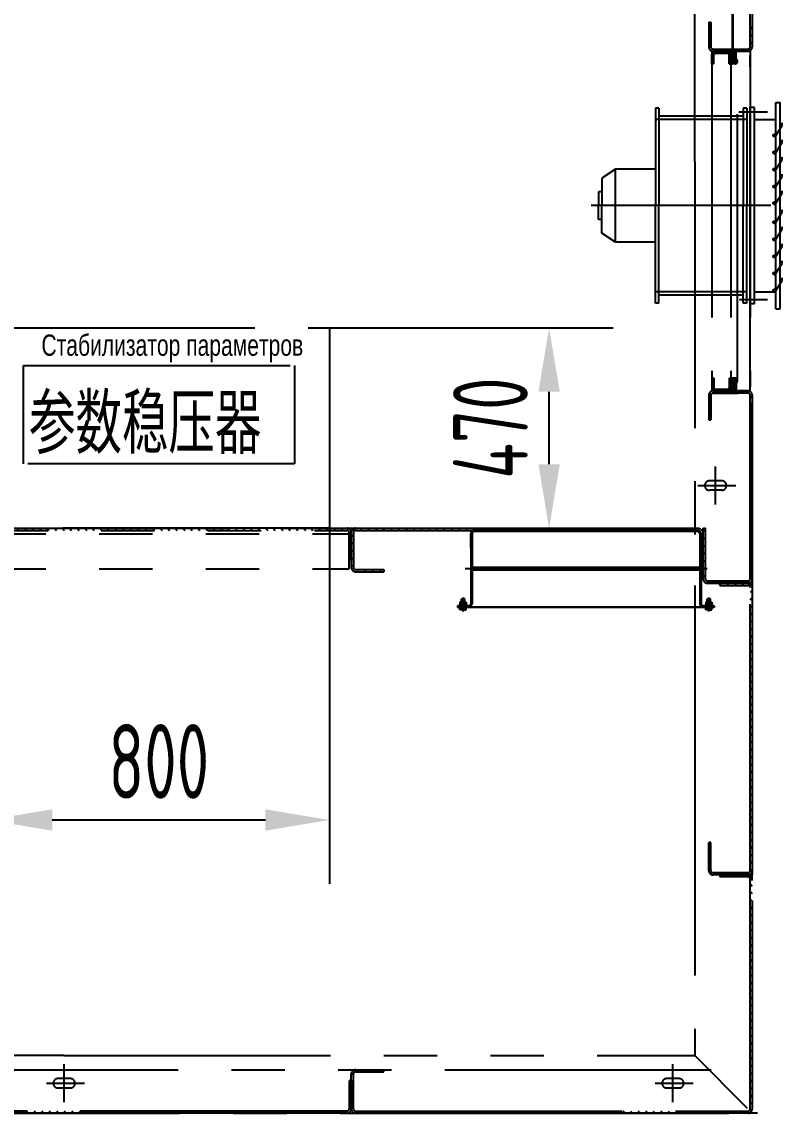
# Model space of a CAD drawing. Header units: millimetres. Extents: x 1934 to 22934, y 25951 to 41379.
# Drawn here: x 14105 to 15887, y 34407 to 36967 of the extents above; entities that cross this region are included whole.
import ezdxf

# ---------------------------------------------------------------- set-up
doc = ezdxf.new("R2010")
doc.units = ezdxf.units.MM
doc.header["$LTSCALE"] = 500
doc.linetypes.add('G', pattern=[2, 1.25, -0.25, 0.25, -0.25])
doc.linetypes.add('K', pattern=[2.5, 1.25, -0.25, 0.25, -0.25, 0.25, -0.25])
for name, color, linetype in [('01', 7, 'Continuous'), ('02', 1, 'Continuous'), ('05', 4, 'G'), ('07', 6, 'K'), ('08', 1, 'Continuous')]:
    doc.layers.add(name, color=color, linetype=linetype)
doc.styles.get("Standard").update_dxf_attribs({"font": 'isocp', "width": 0.707, "bigfont": 'intecad.shx'})
doc.dimstyles.new('INTE', dxfattribs={"dimscale": 50, "dimtxt": 3.5, "dimasz": 3, "dimexe": 3, "dimexo": 0, "dimgap": 1, "dimtad": 1, "dimdsep": 46, "dimtxsty": 'Standard', "dimcen": 0, "dimclrd": 1, "dimclre": 1, "dimclrt": 3, "dimadec": 0, "dimazin": 0, "dimtfac": 1, "dimtmove": 0, "dimatfit": 0, "dimfxl": 1, "dimarcsym": 0})

# ---------------------------------------------------------------- blocks, each defined once
blk = doc.blocks.new('GDCF')
at = {"layer": '07', "color": 6, "linetype": 'K'}
for p, q in [((44867.9, 3073.2), (44862, 3073.2)), ((44892.7, 3057.5), (44867.9, 3073.2)), ((44907.9, 3073.2), (44902, 3073.2)), ((44932.7, 3057.5), (44907.9, 3073.2)), ((44947.9, 3073.2), (44942, 3073.2)), ((44972.7, 3057.5), (44947.9, 3073.2)), ((44987.9, 3073.2), (44982, 3073.2)), ((45012.7, 3057.5), (44987.9, 3073.2)), ((45026.9, 3073.2), (45021, 3073.2)), ((45051.7, 3057.5), (45026.9, 3073.2)), ((45071.5, 3073.2), (45065.6, 3073.2)), ((45096.3, 3057.5), (45071.5, 3073.2)), ((45111.5, 3073.2), (45105.6, 3073.2)), ((45136.3, 3057.5), (45111.5, 3073.2)), ((45151.5, 3073.2), (45145.6, 3073.2)), ((45176.3, 3057.5), (45151.5, 3073.2)), ((45191.5, 3073.2), (45185.6, 3073.2)), ((45216.3, 3057.5), (45191.5, 3073.2)), ((45231.5, 3073.2), (45225.6, 3073.2)), ((45256.3, 3057.5), (45231.5, 3073.2)), ((45298, 3068.2), (44813.9, 3068.2)), ((44813.9, 3058.2), (44813.9, 3068.2)), ((45298, 3058.2), (44813.9, 3058.2)), ((44854, 3008.2), (44854, 3058.2)), ((45056, 3046.9), (45056, 2625.5)), ((45258, 3008.2), (45258, 3058.2)), ((45298, 3058.2), (45298, 3068.2)), ((44836, 3002.3), (44836, 3038.5)), ((45276, 3002.3), (45276, 3038.5)), ((45286, 3008.2), (44826, 3008.2)), ((44826, 3008.2), (44826, 2998.2)), ((45286, 2998.2), (44826, 2998.2)), ((44836, 2971.9), (44836, 3010.5)), ((45276, 2973.5), (45276, 3004.1)), ((45286, 3008.2), (45286, 2998.2)), ((44827, 2990.2), (44827, 2982.2)), ((44827, 2990.2), (45056, 2990.2)), ((44827, 2990.2), (45056, 2990.2)), ((44827, 2982.2), (45056, 2982.2)), ((44846, 2982.2), (44846, 2784.2)), ((44854, 2990.2), (44854, 2776.2)), ((45285, 2990.2), (45056, 2990.2)), ((45285, 2990.2), (45056, 2990.2)), ((45285, 2982.2), (45056, 2982.2)), ((45258, 2990.2), (45258, 2776.2)), ((45266, 2982.2), (45266, 2784.2)), ((45285, 2990.2), (45285, 2982.2)), ((44827, 2784.2), (44827, 2776.2)), ((44827, 2784.2), (45056, 2784.2)), ((44827, 2776.2), (45056, 2776.2)), ((44970.3, 2776.2), (44970.3, 2682.3)), ((45285, 2784.2), (45056, 2784.2)), ((45285, 2776.2), (45056, 2776.2)), ((45141.6, 2776.2), (45141.6, 2682.3)), ((45285, 2784.2), (45285, 2776.2)), ((45141.6, 2682.3), (44970.3, 2682.3)), ((44970.3, 2682.3), (44991.7, 2650.9)), ((45141.6, 2682.3), (45120.2, 2650.9)), ((44991.7, 2650.9), (45056, 2650.9)), ((45023.8, 2650.9), (45023.8, 2642.9)), ((45023.8, 2642.9), (45056, 2642.9)), ((45120.2, 2650.9), (45056, 2650.9)), ((45088.1, 2642.9), (45056, 2642.9)), ((45088.1, 2650.9), (45088.1, 2642.9))]:
    blk.add_line(p, q, dxfattribs=at)
for centre in [(44891.3, 3054.9), (44931.3, 3054.9), (44971.3, 3054.9), (45011.3, 3054.9), (45050.3, 3054.9), (45095, 3054.9), (45135, 3054.9), (45175, 3054.9), (45215, 3054.9), (45255, 3054.9)]:
    blk.add_circle(centre, 2.89, dxfattribs=at)
blk = doc.blocks.new('JGFD')
at = {"layer": '07', "linetype": 'K'}
h = blk.add_hatch(dxfattribs=at)
h.set_pattern_fill('ANSI31', color=6, scale=100, angle=90, style=0)
h.set_pattern_definition([(315, (44368.691, 11159.887), (8.838835, 8.838835), [])])
h.paths.add_polyline_path([(31424.8, 6947.4, 0.267949), (31416.2, 6952.4), (30090.2, 6952.4, 0.267949), (30081.5, 6947.4)])
h.paths.add_polyline_path([(30085.2, 6942.4, -0.414214), (30090.2, 6947.4), (30081.5, 6947.4, 0.131652), (30080.2, 6942.4), (30080.2, 6876.4), (30085.2, 6876.4)])
h.paths.add_polyline_path([(31421.2, 6876.4), (31426.2, 6876.4), (31426.2, 6942.4, 0.131652), (31424.8, 6947.4), (31416.2, 6947.4, -0.414214), (31421.2, 6942.4)])
h = blk.add_hatch(dxfattribs=at)
h.set_pattern_fill('ANSI31', color=6, scale=100, angle=90, style=0)
h.set_pattern_definition([(315, (34903.26, 10576.276), (8.838835, 8.838835), [])])
h.paths.add_polyline_path([(32231.2, 6947.4), (32231.2, 6952.4), (31436.2, 6952.4, 0.267949), (31427.5, 6947.4)])
h.paths.add_polyline_path([(32241.2, 6952.4), (32237.2, 6952.4), (32237.2, 6947.4), (32241.2, 6947.4, -0.414214), (32246.2, 6942.4), (32246.2, 6876.4), (32251.2, 6876.4), (32251.2, 6942.4, 0.414214)])
h.paths.add_polyline_path([(32237.2, 6952.4), (32231.2, 6952.4), (32231.2, 6947.4), (32237.2, 6947.4)])
h.paths.add_polyline_path([(31431.2, 6942.4, -0.236068), (31433.2, 6946.4), (31427, 6946.4, 0.103244), (31426.2, 6942.4), (31426.2, 6860.4, 0.414214), (31436.2, 6850.4), (31502.2, 6850.4), (31502.2, 6855.4), (31436.2, 6855.4, -0.414214), (31431.2, 6860.4)])
h = blk.add_hatch(dxfattribs=at)
h.set_pattern_fill('LINE', color=6, scale=30, angle=495, style=0)
h.set_pattern_definition([(135, (38592.4245, 25873.5908), (-2.6516504, -2.6516504), [])])
h.paths.add_polyline_path([(31706.2, 6939.4), (31706.2, 6907.4), (31706.2, 6857.4), (31709.2, 6857.4), (31709.2, 6939.4, -0.414214), (31714.2, 6944.4), (32238.2, 6944.4, -0.414214), (32243.2, 6939.4), (32243.2, 6857.4), (32246.2, 6857.4), (32246.2, 6939.4, 0.414214), (32238.2, 6947.4), (31714.2, 6947.4, 0.414214)])
h.paths.add_polyline_path([(31706.2, 6775.4, -0.414214), (31701.2, 6770.4), (31688.2, 6770.4), (31688.2, 6768.3), (31688.2, 6767.4), (31701.2, 6767.4, 0.414214), (31709.2, 6775.4), (31709.2, 6857.4), (31706.2, 6857.4)])
h.paths.add_polyline_path([(31675.2, 6767.4), (31688.2, 6767.4), (31688.2, 6770.4), (31675.2, 6770.4)])
h.paths.add_polyline_path([(32243.2, 6775.4, 0.414214), (32251.2, 6767.4), (32264.2, 6767.4), (32264.2, 6770.4), (32251.2, 6770.4, -0.414214), (32246.2, 6775.4), (32246.2, 6857.4), (32243.2, 6857.4)])
h.paths.add_polyline_path([(32264.2, 6768.3), (32264.2, 6767.4), (32277.2, 6767.4), (32277.2, 6770.4), (32264.2, 6770.4)])
at = {"layer": '07', "color": 6, "linetype": 'K'}
for p, q in [((32320.2, 8076.4), (32320.2, 9196.4)), ((32321.2, 8076.4), (32321.2, 9196.4)), ((32361.2, 8081.4), (32361.2, 9196.4)), ((32366.2, 9196.4), (32366.2, 8081.4)), ((32366.2, 9196.4), (32366.2, 8081.4)), ((32231.2, 7812.4), (32231.2, 9071.4)), ((32264.2, 8139.4), (32269.2, 8139.4)), ((32264.2, 8139.4), (32264.2, 8081.4)), ((32264.2, 8136.9), (32269.2, 8131.9)), ((32264.2, 8119.2), (32269.2, 8114.2)), ((32269.2, 8139.4), (32269.2, 8081.4)), ((32361.2, 8128.3), (32366.2, 8123.3)), ((32264.2, 8101.6), (32269.2, 8096.6)), ((32361.2, 8110.6), (32366.2, 8105.6)), ((32361.2, 8093), (32366.2, 8088)), ((32264.2, 8083.9), (32267.1, 8081)), ((32271.2, 8071.4), (32271.2, 7274.4)), ((32271.2, 8041.4), (32271.2, 8063.9)), ((32275.7, 8061.2), (32271.3, 8065.5)), ((32274.2, 8076.4), (32356.2, 8076.4)), ((32274.2, 8071.4), (32356.2, 8071.4)), ((32278.9, 8066.9), (32275.3, 8070.6)), ((32275.7, 8041.4), (32275.7, 8063.9)), ((32278.7, 8071.4), (32308.7, 8071.4)), ((32278.7, 8066.9), (32308.7, 8066.9)), ((32287.9, 8066.9), (32283.4, 8071.4)), ((32289.4, 8076.4), (32294.4, 8071.4)), ((32290.2, 8071.4), (32356.2, 8071.4)), ((32296.9, 8066.9), (32292.4, 8071.4)), ((32305.9, 8066.9), (32301.4, 8071.4)), ((32307, 8076.4), (32312, 8071.4)), ((32315.9, 8065.8), (32310.6, 8071.1)), ((32311.7, 8041.4), (32311.7, 8063.9)), ((32316.2, 8071.4), (32316.2, 7274.4)), ((32316.2, 8041.4), (32316.2, 8067.4)), ((32318.2, 8069.2), (32316.4, 8067.4)), ((32318.2, 8064.3), (32316.4, 8066)), ((32318.2, 8064.3), (32316.4, 8062.5)), ((32318.2, 8069.2), (32317, 8070.4)), ((32320.6, 8071.7), (32318.8, 8069.9)), ((32320.6, 8066.7), (32318.8, 8068.5)), ((32320.6, 8066.7), (32318.8, 8064.9)), ((32320.6, 8061.8), (32318.8, 8063.6)), ((32320.6, 8071.7), (32319.5, 8072.8)), ((32321.2, 8049.4), (32321.2, 8067.8)), ((32322.4, 8073.4), (32321.3, 8072.3)), ((32323.1, 8069.2), (32321.3, 8071)), ((32323.1, 8069.2), (32322.6, 8068.7)), ((32323.2, 8049.4), (32323.2, 8067.8)), ((32325.6, 8071.7), (32323.8, 8069.9)), ((32325.6, 8066.7), (32323.8, 8068.5)), ((32325.6, 8066.7), (32323.8, 8064.9)), ((32325.6, 8061.8), (32323.8, 8063.6)), ((32325.6, 8071.7), (32324.2, 8073)), ((32324.7, 8076.4), (32329.7, 8071.4)), ((32327.8, 8069.5), (32326.3, 8071)), ((32327.9, 8069.1), (32326.3, 8067.4)), ((32328.1, 8064.3), (32326.3, 8066)), ((32328.1, 8064.3), (32326.3, 8062.5)), ((32328.2, 8054.2), (32328.2, 8067.4)), ((32342.4, 8076.4), (32347.4, 8071.4)), ((32355.2, 8071.4), (32361.2, 8071.4)), ((32359.1, 8077.3), (32362.7, 8073.8)), ((32361.2, 8071.4), (32361.2, 7284.4)), ((32275.7, 8052.2), (32271.2, 8056.7)), ((32275.7, 8043.2), (32271.2, 8047.7)), ((32275.7, 8041.4), (32271.2, 8041.4)), ((32316.2, 8056.6), (32311.7, 8061.1)), ((32316.2, 8047.6), (32311.7, 8052.1)), ((32313.4, 8041.4), (32311.7, 8043.1)), ((32311.7, 8041.4), (32316.2, 8041.4)), ((32318.2, 8059.3), (32316.4, 8061.1)), ((32318.2, 8059.3), (32316.4, 8057.5)), ((32318.2, 8054.4), (32316.4, 8056.2)), ((32318.2, 8054.4), (32316.4, 8052.6)), ((32318.2, 8049.4), (32316.4, 8051.2)), ((32318.2, 8049.4), (32316.4, 8047.6)), ((32318.2, 8044.5), (32316.4, 8046.3)), ((32318.2, 8044.5), (32316.6, 8042.9)), ((32320.6, 8061.8), (32318.8, 8060)), ((32320.6, 8056.8), (32318.8, 8058.6)), ((32320.6, 8056.8), (32318.8, 8055)), ((32320.6, 8051.9), (32318.8, 8053.7)), ((32320.6, 8051.9), (32318.8, 8050.1)), ((32320.6, 8047), (32318.8, 8048.8)), ((32320.6, 8047), (32318.8, 8045.2)), ((32320.6, 8042), (32318.8, 8043.8)), ((32325.7, 8041.4), (32319.2, 8041.4)), ((32320.6, 8042), (32320, 8041.4)), ((32321.6, 8047.9), (32321.3, 8047.6)), ((32323.1, 8044.5), (32321.3, 8046.3)), ((32323.1, 8044.5), (32321.3, 8042.7)), ((32325.6, 8061.8), (32323.8, 8060)), ((32325.6, 8056.8), (32323.8, 8058.6)), ((32325.6, 8056.8), (32323.8, 8055)), ((32325.6, 8051.9), (32323.8, 8053.7)), ((32325.6, 8051.9), (32323.8, 8050.1)), ((32324.2, 8048.4), (32323.8, 8048.8)), ((32325, 8046.4), (32323.8, 8045.2)), ((32325.6, 8042), (32323.8, 8043.8)), ((32324.2, 8048.4), (32325.6, 8048.4)), ((32324.2, 8046.4), (32325.6, 8046.4)), ((32325.6, 8042), (32324.9, 8041.4)), ((32328.1, 8059.3), (32326.3, 8061.1)), ((32328.1, 8059.3), (32326.3, 8057.5)), ((32328.1, 8054.4), (32326.3, 8056.2)), ((32328.1, 8054.4), (32326.3, 8052.6)), ((32327.4, 8050.1), (32326.3, 8051.2)), ((32328.1, 8044.5), (32326.3, 8046.3)), ((32328.1, 8044.5), (32326.3, 8042.7)), ((32328.1, 8049.4), (32326.5, 8047.9)), ((32328.1, 8049.4), (32327.4, 8050.1)), ((32330.1, 8051.4), (32328.7, 8050.1)), ((32330.5, 8047), (32328.7, 8048.8)), ((32330.5, 8047), (32328.7, 8045.2)), ((32329.7, 8042.9), (32328.7, 8043.8)), ((32331.6, 8048.1), (32331.2, 8047.6)), ((32331.5, 8046), (32331.2, 8046.3)), ((32331.7, 7298.4), (32331.7, 8047.4)), ((32361.2, 7284.4), (32361.2, 8061.4)), ((32231.2, 7812.4), (32231.2, 6818.4)), ((30575.2, 7422.4), (31375.2, 7422.4)), ((31375.2, 7422.4), (31375.2, 6952.4)), ((30658.1, 7103.7), (30658.1, 7333.7)), ((30658.1, 7333.7), (31293.1, 7333.7)), ((31293.1, 7333.7), (31293.1, 7103.7)), ((32275.7, 7304.4), (32271.2, 7304.4)), ((32271.2, 7304.4), (32271.2, 7281.9)), ((32275.7, 7302.5), (32271.2, 7298)), ((32275.7, 7304.4), (32275.7, 7281.9)), ((32311.7, 7304.4), (32316.2, 7304.4)), ((32311.7, 7304.4), (32311.7, 7281.9)), ((32313.4, 7304.4), (32311.7, 7302.6)), ((32316.2, 7298.1), (32311.7, 7293.6)), ((32316.2, 7304.4), (32316.2, 7278.3)), ((32318.2, 7301.2), (32316.4, 7299.4)), ((32318.2, 7296.3), (32316.4, 7298.1)), ((32318.2, 7296.3), (32316.4, 7294.5)), ((32318.2, 7301.2), (32316.6, 7302.9)), ((32320.6, 7303.7), (32318.8, 7301.9)), ((32320.6, 7298.8), (32318.8, 7300.6)), ((32320.6, 7298.8), (32318.8, 7297)), ((32320.6, 7293.8), (32318.8, 7295.6)), ((32325.7, 7304.4), (32319.2, 7304.4)), ((32320.6, 7303.7), (32320, 7304.4)), ((32321.2, 7296.4), (32321.2, 7278)), ((32323.1, 7301.2), (32321.3, 7303)), ((32323.1, 7301.2), (32321.3, 7299.4)), ((32321.6, 7297.9), (32321.3, 7298.1)), ((32323.2, 7296.4), (32323.2, 7278)), ((32325.6, 7303.7), (32323.8, 7301.9)), ((32325, 7299.4), (32323.8, 7300.6)), ((32324.2, 7297.4), (32323.8, 7297)), ((32325.6, 7293.8), (32323.8, 7295.6)), ((32324.2, 7299.4), (32325.6, 7299.4)), ((32324.2, 7297.4), (32325.6, 7297.4)), ((32325.6, 7303.7), (32324.9, 7304.4)), ((32328.1, 7301.2), (32326.3, 7303)), ((32328.1, 7301.2), (32326.3, 7299.4)), ((32327.4, 7295.7), (32326.3, 7294.5)), ((32328.1, 7296.3), (32326.5, 7297.9)), ((32328.1, 7296.3), (32327.4, 7295.7)), ((32329.7, 7302.8), (32328.7, 7301.9)), ((32330.5, 7298.8), (32328.7, 7300.6)), ((32330.5, 7298.8), (32328.7, 7297)), ((32330.1, 7294.3), (32328.7, 7295.6)), ((32331.5, 7299.7), (32331.2, 7299.4)), ((32331.6, 7297.7), (32331.2, 7298.1)), ((32361.2, 7273), (32361.2, 7319.4)), ((32275.7, 7293.5), (32271.2, 7289)), ((32275.7, 7284.6), (32271.3, 7280.2)), ((32356.2, 7274.4), (32274.2, 7274.4)), ((32274.2, 7274.4), (32332.2, 7274.4)), ((32278.9, 7278.9), (32275.3, 7275.2)), ((32278.2, 7274.4), (32283.2, 7269.4)), ((32278.7, 7278.9), (32308.7, 7278.9)), ((32278.7, 7274.4), (32308.7, 7274.4)), ((32287.9, 7278.9), (32283.4, 7274.4)), ((32290.2, 7274.4), (32356.2, 7274.4)), ((32296.9, 7278.9), (32292.4, 7274.4)), ((32295.9, 7274.4), (32300.9, 7269.4)), ((32305.9, 7278.9), (32301.4, 7274.4)), ((32315.9, 7279.9), (32310.6, 7274.6)), ((32316.2, 7289.1), (32311.7, 7284.6)), ((32314, 7273.9), (32318.5, 7269.4)), ((32318.2, 7291.4), (32316.4, 7293.2)), ((32318.2, 7291.4), (32316.4, 7289.6)), ((32318.2, 7286.4), (32316.4, 7288.2)), ((32318.2, 7286.4), (32316.4, 7284.6)), ((32318.2, 7281.5), (32316.4, 7283.3)), ((32318.2, 7281.5), (32316.4, 7279.7)), ((32318.2, 7276.5), (32316.4, 7278.3)), ((32318.2, 7276.5), (32317, 7275.3)), ((32320.6, 7293.8), (32318.8, 7292)), ((32320.6, 7288.9), (32318.8, 7290.7)), ((32320.6, 7288.9), (32318.8, 7287.1)), ((32320.6, 7284), (32318.8, 7285.7)), ((32320.6, 7284), (32318.8, 7282.2)), ((32320.6, 7279), (32318.8, 7280.8)), ((32320.6, 7279), (32318.8, 7277.2)), ((32320.6, 7274.1), (32318.8, 7275.9)), ((32320.6, 7274.1), (32319.5, 7273)), ((32323.1, 7276.5), (32321.3, 7274.7)), ((32322.4, 7272.4), (32321.3, 7273.4)), ((32323.1, 7276.5), (32322.6, 7277.1)), ((32325.6, 7293.8), (32323.8, 7292)), ((32325.6, 7288.9), (32323.8, 7290.7)), ((32325.6, 7288.9), (32323.8, 7287.1)), ((32325.6, 7284), (32323.8, 7285.7)), ((32325.6, 7284), (32323.8, 7282.2)), ((32325.6, 7279), (32323.8, 7280.8)), ((32325.6, 7279), (32323.8, 7277.2)), ((32325.6, 7274.1), (32323.8, 7275.9)), ((32325.6, 7274.1), (32324.2, 7272.7)), ((32328.1, 7291.4), (32326.3, 7293.2)), ((32328.1, 7291.4), (32326.3, 7289.6)), ((32328.1, 7286.4), (32326.3, 7288.2)), ((32328.1, 7286.4), (32326.3, 7284.6)), ((32328.1, 7281.5), (32326.3, 7283.3)), ((32328.1, 7281.5), (32326.3, 7279.7)), ((32327.9, 7276.7), (32326.3, 7278.3)), ((32327.8, 7276.3), (32326.3, 7274.7)), ((32328.2, 7291.5), (32328.2, 7278.3)), ((32331.2, 7274.4), (32336.2, 7269.4)), ((32348.9, 7274.4), (32353.9, 7269.4)), ((32264.2, 7264.4), (32264.2, 7206.4)), ((32264.2, 7253), (32269.2, 7248)), ((32265.5, 7269.4), (32269.3, 7265.6)), ((32269.2, 7264.4), (32269.2, 7206.4)), ((32356.2, 7269.4), (32274.2, 7269.4)), ((32274.2, 7269.4), (32332.2, 7269.4)), ((32361.2, 6833.4), (32361.2, 7264.4)), ((32361.2, 7262.1), (32366.2, 7257.1)), ((32361.2, 6833.4), (32361.2, 7246.9)), ((32361.2, 7244.4), (32366.2, 7239.4)), ((32366.2, 7264.4), (32366.2, 5590.4)), ((32366.2, 6828.4), (32366.2, 7246.9)), ((32264.2, 7235.4), (32269.2, 7230.4)), ((32361.2, 7226.8), (32366.2, 7221.8)), ((32264.2, 7217.7), (32269.2, 7212.7)), ((32264.2, 7206.4), (32269.2, 7206.4)), ((32361.2, 7209.1), (32366.2, 7204.1)), ((32361.2, 7191.4), (32366.2, 7186.4)), ((32361.2, 7173.7), (32366.2, 7168.7)), ((32361.2, 7156), (32366.2, 7151)), ((32361.2, 7138.4), (32366.2, 7133.4)), ((32361.2, 7120.7), (32366.2, 7115.7)), ((31293.1, 7103.7), (30658.1, 7103.7)), ((32280.2, 7007.8), (32280.2, 7097)), ((32361.2, 7103), (32366.2, 7098)), ((32361.2, 7085.3), (32366.2, 7080.3)), ((32361.2, 7067.7), (32366.2, 7062.7)), ((32238.6, 7052.4), (32327.7, 7052.4)), ((32294.7, 7063.4), (32265.7, 7063.4)), ((32294.7, 7041.4), (32265.7, 7041.4)), ((32361.2, 7050), (32366.2, 7045)), ((32361.2, 7032.3), (32366.2, 7027.3)), ((32361.2, 7014.6), (32366.2, 7009.6)), ((32361.2, 6996.9), (32366.2, 6991.9)), ((32361.2, 6979.3), (32366.2, 6974.3)), ((29265.2, 6952.4), (32241.2, 6952.4)), ((30085.2, 6939.4), (31421.2, 6939.4)), ((30090.2, 6947.4), (31416.2, 6947.4)), ((31375.2, 6952.4), (30575.2, 6952.4)), ((31421.2, 6857.4), (31421.2, 6942.4)), ((31426.2, 6876.4), (31426.2, 6942.4)), ((31426.2, 6942.4), (31426.2, 6860.4)), ((31431.2, 6942.4), (31431.2, 6860.4)), ((31436.2, 6947.4), (32241.2, 6947.4)), ((31706.2, 6939.4), (31706.2, 6775.4)), ((31706.2, 6907.4), (31706.2, 6939.4)), ((31709.2, 6939.4), (31709.2, 6775.4)), ((32238.2, 6947.4), (31714.2, 6947.4)), ((32238.2, 6944.4), (31714.2, 6944.4)), ((32243.2, 6939.4), (32243.2, 6775.4)), ((32246.2, 6939.4), (32246.2, 6775.4)), ((32251.2, 6952.4), (32256.2, 6952.4)), ((32251.2, 6833.4), (32251.2, 6952.4)), ((32251.2, 6947.8), (32256.2, 6942.8)), ((32256.2, 6833.4), (32256.2, 6952.4)), ((32361.2, 6961.6), (32362.5, 6960.2)), ((32251.2, 6930.2), (32256.2, 6925.2)), ((32251.2, 6912.5), (32256.2, 6907.5)), ((32364.1, 6923.3), (32366.2, 6921.2)), ((32251.2, 6894.8), (32256.2, 6889.8)), ((32361.2, 6908.6), (32366.2, 6903.6)), ((32361.2, 6890.9), (32366.2, 6885.9)), ((31426.2, 6876.4), (31421.2, 6876.4)), ((32243.2, 6860.4), (31709.2, 6860.4)), ((32246.2, 6876.4), (32251.2, 6876.4)), ((32251.2, 6877.1), (32256.2, 6872.1)), ((32361.2, 6873.2), (32366.2, 6868.2)), ((30085.2, 6857.4), (31421.2, 6857.4)), ((31436.2, 6855.4), (31502.2, 6855.4)), ((31436.2, 6850.4), (31502.2, 6850.4)), ((31502.2, 6855.4), (31502.2, 6850.4)), ((32260.5, 6857.4), (31692.8, 6857.4)), ((32243.2, 6854.4), (31709.2, 6854.4)), ((32251.2, 6859.5), (32256.2, 6854.5)), ((32251.2, 6841.8), (32256.2, 6836.8)), ((32361.2, 6855.5), (32366.2, 6850.5)), ((32361.2, 6837.8), (32366.1, 6832.9)), ((32231.2, 6818.4), (32231.2, 6528.4)), ((32356.2, 6828.4), (32261.2, 6828.4)), ((32261.2, 6828.4), (32332.2, 6828.4)), ((32356.2, 6823.4), (32261.2, 6823.4)), ((32261.2, 6823.4), (32332.2, 6823.4)), ((32264.6, 6828.4), (32269.6, 6823.4)), ((32282.2, 6828.4), (32287.2, 6823.4)), ((32290.2, 6818.4), (32290.2, 6823.4)), ((32290.2, 6823.4), (32356.2, 6823.4)), ((32294.4, 6823.4), (32290.2, 6819.1)), ((32290.2, 6818.4), (32356.2, 6818.4)), ((32299.9, 6828.4), (32304.9, 6823.4)), ((32312.1, 6823.4), (32307.1, 6818.4)), ((32317.6, 6828.4), (32322.6, 6823.4)), ((32329.8, 6823.4), (32324.8, 6818.4)), ((32335.3, 6828.4), (32340.3, 6823.4)), ((32347.5, 6823.4), (32342.5, 6818.4)), ((32353, 6828.4), (32357.8, 6823.5)), ((32362.7, 6820.9), (32359.1, 6817.4)), ((32361.2, 6149.4), (32361.2, 6813.4)), ((32366.2, 6828.4), (32366.2, 5590.4)), ((31684.2, 6786.4), (31688.2, 6786.4)), ((31684.2, 6779.3), (31684.2, 6786.4)), ((31685.2, 6786.4), (31685.2, 6779.3)), ((31688.2, 6756.9), (31688.2, 6789.9)), ((31688.2, 6758), (31688.2, 6789.9)), ((31692.2, 6786.4), (31688.2, 6786.4)), ((31691.2, 6786.4), (31691.2, 6779.3)), ((31692.2, 6779.3), (31692.2, 6786.4)), ((32260.2, 6786.4), (32264.2, 6786.4)), ((32260.2, 6779.3), (32260.2, 6786.4)), ((32261.2, 6786.4), (32261.2, 6779.3)), ((32264.2, 6756.9), (32264.2, 6789.9)), ((32268.2, 6786.4), (32264.2, 6786.4)), ((32267.2, 6786.4), (32267.2, 6779.3)), ((32268.2, 6779.3), (32268.2, 6786.4)), ((32366.2, 6806.7), (32361.2, 6801.7)), ((32366.2, 6789), (32361.2, 6784)), ((31701.2, 6770.4), (31675.2, 6770.4)), ((31675.2, 6770.4), (31675.2, 6766.4)), ((32277.2, 6767.4), (31675.2, 6767.4)), ((31701.2, 6767.4), (31675.2, 6767.4)), ((32277.2, 6766.4), (31675.2, 6766.4)), ((31688.2, 6779.3), (31681, 6779.3)), ((31681, 6779.3), (31681, 6772.5)), ((31681, 6772.5), (31688.2, 6772.5)), ((31681, 6766.4), (31688.2, 6766.4)), ((31681, 6761.1), (31681, 6766.4)), ((31688.2, 6761.1), (31681, 6761.1)), ((31688.2, 6772.5), (31682, 6772.5)), ((31682, 6772.5), (31682, 6770.4)), ((31682, 6770.4), (31688.2, 6770.4)), ((31684.2, 6779.3), (31684.2, 6772.5)), ((31684.2, 6766.4), (31684.2, 6761.1)), ((31688.2, 6770.4), (31686.9, 6772.5)), ((31688.2, 6780.3), (31688.2, 6771.4)), ((31688.2, 6779.3), (31695.3, 6779.3)), ((31688.2, 6774.6), (31688.2, 6768.3)), ((31695.3, 6772.5), (31688.2, 6772.5)), ((31688.2, 6772.5), (31689.4, 6770.4)), ((31688.2, 6772.5), (31694.3, 6772.5)), ((31694.3, 6770.4), (31688.2, 6770.4)), ((31695.3, 6766.4), (31688.2, 6766.4)), ((31688.2, 6761.1), (31695.3, 6761.1)), ((31692.2, 6779.3), (31692.2, 6772.5)), ((31692.2, 6766.4), (31692.2, 6761.1)), ((31694.3, 6772.5), (31694.3, 6770.4)), ((31695.3, 6779.3), (31695.3, 6772.5)), ((31695.3, 6761.1), (31695.3, 6766.4)), ((32277.2, 6770.4), (32251.2, 6770.4)), ((32277.2, 6767.4), (32251.2, 6767.4)), ((32257, 6779.3), (32257, 6772.5)), ((32264.2, 6779.3), (32257, 6779.3)), ((32257, 6772.5), (32264.2, 6772.5)), ((32257, 6766.4), (32264.2, 6766.4)), ((32257, 6761.1), (32257, 6766.4)), ((32264.2, 6761.1), (32257, 6761.1)), ((32264.2, 6772.5), (32258, 6772.5)), ((32258, 6772.5), (32258, 6770.4)), ((32258, 6770.4), (32264.2, 6770.4)), ((32260.2, 6779.3), (32260.2, 6772.5)), ((32260.2, 6766.4), (32260.2, 6761.1)), ((32264.2, 6772.5), (32262.9, 6770.4)), ((32264.2, 6780.3), (32264.2, 6771.4)), ((32264.2, 6779.3), (32271.3, 6779.3)), ((32264.2, 6774.6), (32264.2, 6768.3)), ((32264.2, 6772.5), (32270.3, 6772.5)), ((32264.2, 6770.4), (32265.4, 6772.5)), ((32271.3, 6772.5), (32264.2, 6772.5)), ((32270.3, 6770.4), (32264.2, 6770.4)), ((32268.2, 6770.1), (32264.2, 6770.1)), ((32271.3, 6766.4), (32264.2, 6766.4)), ((32264.2, 6761.1), (32271.3, 6761.1)), ((32268.2, 6779.3), (32268.2, 6772.5)), ((32268.2, 6766.4), (32268.2, 6761.1)), ((32270.3, 6772.5), (32270.3, 6770.4)), ((32271.3, 6779.3), (32271.3, 6772.5)), ((32271.3, 6761.1), (32271.3, 6766.4)), ((32277.2, 6770.4), (32277.2, 6766.4)), ((32366.2, 6771.3), (32361.2, 6766.3)), ((32366.2, 6753.7), (32361.2, 6748.7)), ((32366.2, 6736), (32361.2, 6731)), ((32366.2, 6718.3), (32361.2, 6713.3)), ((32366.2, 6700.6), (32361.2, 6695.6)), ((32366.2, 6683), (32361.2, 6678)), ((32366.2, 6665.3), (32361.2, 6660.3)), ((32366.2, 6647.6), (32361.2, 6642.6)), ((32366.2, 6629.9), (32361.2, 6624.9)), ((32366.2, 6612.2), (32361.2, 6607.2)), ((32366.2, 6594.6), (32361.2, 6589.6)), ((32366.2, 6576.9), (32361.2, 6571.9)), ((32366.2, 6559.2), (32361.2, 6554.2)), ((32231.2, 6528.4), (32231.2, 5715.4)), ((32366.2, 6541.5), (32361.2, 6536.5)), ((32366.2, 6523.9), (32361.2, 6518.9)), ((32366.2, 6506.2), (32361.2, 6501.2)), ((32366.2, 6488.5), (32361.2, 6483.5)), ((32366.2, 6470.8), (32361.2, 6465.8)), ((32366.2, 6453.1), (32361.2, 6448.1)), ((32366.2, 6435.5), (32361.2, 6430.5)), ((32366.2, 6417.8), (32361.2, 6412.8)), ((32366.2, 6400.1), (32361.2, 6395.1)), ((32366.2, 6382.4), (32361.2, 6377.4)), ((32366.2, 6364.8), (32361.2, 6359.8)), ((32366.2, 6347.1), (32361.2, 6342.1)), ((32366.2, 6329.4), (32361.2, 6324.4)), ((32366.2, 6311.7), (32361.2, 6306.7)), ((32366.2, 6294), (32361.2, 6289)), ((32366.2, 6276.4), (32361.2, 6271.4)), ((32366.2, 6258.7), (32361.2, 6253.7)), ((32366.2, 6241), (32361.2, 6236)), ((32366.2, 6223.3), (32361.2, 6218.3)), ((32269.2, 6215.4), (32264.2, 6215.4)), ((32264.2, 6149.4), (32264.2, 6215.4)), ((32269.2, 6214.7), (32264.2, 6209.7)), ((32269.2, 6197), (32264.2, 6192)), ((32269.2, 6149.4), (32269.2, 6215.4)), ((32366.2, 6205.7), (32361.2, 6200.7)), ((32269.2, 6179.4), (32264.2, 6174.4)), ((32366.2, 6188), (32361.2, 6183)), ((32366.2, 6170.3), (32361.2, 6165.3)), ((32269.2, 6161.7), (32264.2, 6156.7)), ((32270.8, 6145.7), (32267.3, 6142.1)), ((32356.2, 6144.4), (32274.2, 6144.4)), ((32287.2, 6144.4), (32282.2, 6139.4)), ((32304.9, 6144.4), (32299.9, 6139.4)), ((32322.5, 6144.4), (32317.5, 6139.4)), ((32340.2, 6144.4), (32335.2, 6139.4)), ((32358.5, 6144.9), (32352.9, 6139.4)), ((32366.2, 6152.6), (32360.6, 6147.1)), ((32366.2, 6126.4), (32366.2, 6149.4)), ((32356.2, 6139.4), (32274.2, 6139.4)), ((32356.2, 6139.4), (32290.2, 6139.4)), ((32290.2, 6139.4), (32290.2, 6134.4)), ((32290.2, 6136), (32291.8, 6134.4)), ((32356.2, 6134.4), (32290.2, 6134.4)), ((32304.5, 6139.4), (32309.5, 6134.4)), ((32322.1, 6139.4), (32327.1, 6134.4)), ((32339.8, 6139.4), (32344.8, 6134.4)), ((32357.6, 6139.3), (32366, 6130.8)), ((32361.2, 5590.4), (32361.2, 6129.4)), ((32361.2, 6118), (32366.2, 6113)), ((32361.2, 6100.4), (32366.2, 6095.4)), ((32361.2, 6082.7), (32366.2, 6077.7)), ((32361.2, 6065), (32366.2, 6060)), ((32361.2, 6047.3), (32366.2, 6042.3)), ((32361.2, 6029.6), (32366.2, 6024.6)), ((32361.2, 6012), (32366.2, 6007)), ((32361.2, 5994.3), (32366.2, 5989.3)), ((32361.2, 5976.6), (32366.2, 5971.6)), ((32361.2, 5958.9), (32366.2, 5953.9)), ((32361.2, 5941.3), (32366.2, 5936.3)), ((32361.2, 5923.6), (32366.2, 5918.6)), ((32361.2, 5905.9), (32366.2, 5900.9)), ((32361.2, 5888.2), (32366.2, 5883.2)), ((32361.2, 5870.5), (32366.2, 5865.5)), ((32361.2, 5852.9), (32366.2, 5847.9)), ((32361.2, 5835.2), (32366.2, 5830.2)), ((32361.2, 5817.5), (32366.2, 5812.5)), ((32361.2, 5799.8), (32366.2, 5794.8)), ((32361.2, 5782.2), (32366.2, 5777.2)), ((32361.2, 5764.5), (32366.2, 5759.5)), ((32361.2, 5746.8), (32366.2, 5741.8)), ((30752.7, 5715.4), (29275.2, 5715.4)), ((30752.7, 5715.4), (32231.2, 5715.4)), ((32355.2, 5591.4), (32231.2, 5715.4)), ((32361.2, 5729.1), (32366.2, 5724.1)), ((32361.2, 5711.4), (32366.2, 5706.4)), ((30753.2, 5605.8), (30753.2, 5695)), ((32180.2, 5605.8), (32180.2, 5695)), ((32361.2, 5693.8), (32366.2, 5688.8)), ((30767.7, 5661.4), (30738.7, 5661.4)), ((31426.2, 5590.4), (31426.2, 5672.4)), ((31426.3, 5674), (31431.2, 5669.2)), ((31431.2, 5590.4), (31431.2, 5672.4)), ((31435.6, 5682.4), (31440.6, 5677.4)), ((31436.2, 5682.4), (31502.2, 5682.4)), ((31436.2, 5677.4), (31502.2, 5677.4)), ((31453.3, 5682.4), (31458.3, 5677.4)), ((31471, 5682.4), (31476, 5677.4)), ((31488.7, 5682.4), (31493.7, 5677.4)), ((31502.2, 5677.4), (31502.2, 5682.4)), ((32194.7, 5661.4), (32165.7, 5661.4)), ((32361.2, 5676.1), (32366.2, 5671.1)), ((32361.2, 5658.4), (32366.2, 5653.4)), ((30711.6, 5650.4), (30800.7, 5650.4)), ((30767.7, 5639.4), (30738.7, 5639.4)), ((31426.2, 5656.4), (31421.2, 5656.4)), ((31421.2, 5656.4), (31421.2, 5590.4)), ((31426.2, 5654.6), (31421.2, 5649.6)), ((31426.2, 5636.9), (31421.2, 5631.9)), ((31426.2, 5656.5), (31431.2, 5651.5)), ((31426.2, 5656.4), (31426.2, 5590.4)), ((31426.2, 5638.8), (31431.2, 5633.8)), ((32138.6, 5650.4), (32227.7, 5650.4)), ((32194.7, 5639.4), (32165.7, 5639.4)), ((32361.2, 5640.7), (32366.2, 5635.7)), ((31426.2, 5619.2), (31421.2, 5614.2)), ((31426.2, 5621.1), (31431.2, 5616.1)), ((32361.2, 5623.1), (32366.2, 5618.1)), ((31416.2, 5585.4), (30090.2, 5585.4)), ((30667.5, 5585.4), (30662.5, 5580.4)), ((30685.2, 5585.4), (30680.2, 5580.4)), ((30702.9, 5585.4), (30697.9, 5580.4)), ((30720.6, 5585.4), (30715.6, 5580.4)), ((30738.2, 5585.4), (30733.2, 5580.4)), ((30755.9, 5585.4), (30750.9, 5580.4)), ((30773.6, 5585.4), (30768.6, 5580.4)), ((30791.3, 5585.4), (30786.3, 5580.4)), ((30808.9, 5585.4), (30803.9, 5580.4)), ((30826.6, 5585.4), (30821.6, 5580.4)), ((30844.3, 5585.4), (30839.3, 5580.4)), ((30862, 5585.4), (30857, 5580.4)), ((30879.7, 5585.4), (30874.7, 5580.4)), ((30897.3, 5585.4), (30892.3, 5580.4)), ((30915, 5585.4), (30910, 5580.4)), ((30932.7, 5585.4), (30927.7, 5580.4)), ((30950.4, 5585.4), (30945.4, 5580.4)), ((30968, 5585.4), (30963, 5580.4)), ((30985.7, 5585.4), (30980.7, 5580.4)), ((31003.4, 5585.4), (30998.4, 5580.4)), ((31021.1, 5585.4), (31016.1, 5580.4)), ((31038.8, 5585.4), (31033.8, 5580.4)), ((31056.4, 5585.4), (31051.4, 5580.4)), ((31074.1, 5585.4), (31069.1, 5580.4)), ((31091.8, 5585.4), (31086.8, 5580.4)), ((31109.5, 5585.4), (31104.5, 5580.4)), ((31127.1, 5585.4), (31122.1, 5580.4)), ((31144.8, 5585.4), (31139.8, 5580.4)), ((31162.5, 5585.4), (31157.5, 5580.4)), ((31180.2, 5585.4), (31175.2, 5580.4)), ((31197.9, 5585.4), (31192.9, 5580.4)), ((31215.5, 5585.4), (31210.5, 5580.4)), ((31233.2, 5585.4), (31228.2, 5580.4)), ((31250.9, 5585.4), (31245.9, 5580.4)), ((31268.6, 5585.4), (31263.6, 5580.4)), ((31286.2, 5585.4), (31281.2, 5580.4)), ((31303.9, 5585.4), (31298.9, 5580.4)), ((31321.6, 5585.4), (31316.6, 5580.4)), ((31339.3, 5585.4), (31334.3, 5580.4)), ((31357, 5585.4), (31352, 5580.4)), ((31374.6, 5585.4), (31369.6, 5580.4)), ((31392.3, 5585.4), (31387.3, 5580.4)), ((31410, 5585.4), (31405, 5580.4)), ((31426.2, 5601.5), (31421.2, 5596.5)), ((31426.2, 5603.5), (31431.2, 5598.5)), ((31436.2, 5585.4), (32356.2, 5585.4)), ((31436.2, 5585.4), (32351.2, 5585.4)), ((31444.2, 5585.4), (31449.2, 5580.4)), ((31461.9, 5585.4), (31466.9, 5580.4)), ((31479.6, 5585.4), (31484.6, 5580.4)), ((31497.3, 5585.4), (31502.3, 5580.4)), ((31515, 5585.4), (31520, 5580.4)), ((31532.6, 5585.4), (31537.6, 5580.4)), ((31550.3, 5585.4), (31555.3, 5580.4)), ((31568, 5585.4), (31573, 5580.4)), ((31585.7, 5585.4), (31590.7, 5580.4)), ((31603.3, 5585.4), (31608.3, 5580.4)), ((31621, 5585.4), (31626, 5580.4)), ((31638.7, 5585.4), (31643.7, 5580.4)), ((31656.4, 5585.4), (31661.4, 5580.4)), ((31674.1, 5585.4), (31679.1, 5580.4)), ((31691.7, 5585.4), (31696.7, 5580.4)), ((31709.4, 5585.4), (31714.4, 5580.4)), ((31727.1, 5585.4), (31732.1, 5580.4)), ((31744.8, 5585.4), (31749.8, 5580.4)), ((31762.4, 5585.4), (31767.4, 5580.4)), ((31780.1, 5585.4), (31785.1, 5580.4)), ((31797.8, 5585.4), (31802.8, 5580.4)), ((31815.5, 5585.4), (31820.5, 5580.4)), ((31833.2, 5585.4), (31838.2, 5580.4)), ((31850.8, 5585.4), (31855.8, 5580.4)), ((31868.5, 5585.4), (31873.5, 5580.4)), ((31886.2, 5585.4), (31891.2, 5580.4)), ((31903.9, 5585.4), (31908.9, 5580.4)), ((31921.5, 5585.4), (31926.5, 5580.4)), ((31939.2, 5585.4), (31944.2, 5580.4)), ((31956.9, 5585.4), (31961.9, 5580.4)), ((31974.6, 5585.4), (31979.6, 5580.4)), ((31992.3, 5585.4), (31997.3, 5580.4)), ((32009.9, 5585.4), (32014.9, 5580.4)), ((32027.6, 5585.4), (32032.6, 5580.4)), ((32045.3, 5585.4), (32050.3, 5580.4)), ((32063, 5585.4), (32068, 5580.4)), ((32080.6, 5585.4), (32085.6, 5580.4)), ((32098.3, 5585.4), (32103.3, 5580.4)), ((32116, 5585.4), (32121, 5580.4)), ((32133.7, 5585.4), (32138.7, 5580.4)), ((32151.3, 5585.4), (32156.3, 5580.4)), ((32169, 5585.4), (32174, 5580.4)), ((32186.7, 5585.4), (32191.7, 5580.4)), ((32204.4, 5585.4), (32209.4, 5580.4)), ((32222.1, 5585.4), (32227.1, 5580.4)), ((32239.7, 5585.4), (32244.7, 5580.4)), ((32257.4, 5585.4), (32262.4, 5580.4)), ((32275.1, 5585.4), (32280.1, 5580.4)), ((32285.2, 5585.4), (32356.2, 5585.4)), ((32292.8, 5585.4), (32297.8, 5580.4)), ((32310.4, 5585.4), (32315.4, 5580.4)), ((32328.1, 5585.4), (32333.1, 5580.4)), ((32345.8, 5585.4), (32350.8, 5580.4)), ((32360.7, 5588.2), (32364.3, 5584.6)), ((32361.2, 5605.4), (32366.2, 5600.4)), ((32361.2, 5590.4), (32361.2, 5597.4)), ((29150.2, 5580.4), (32356.2, 5580.4)), ((32378.2, 5580.4), (29152.2, 5580.4)), ((31416.2, 5580.4), (30090.2, 5580.4)), ((31436.2, 5580.4), (32356.2, 5580.4))]:
    blk.add_line(p, q, dxfattribs=at)
at = {"layer": '07'}
blk.add_line((29145.2, 5682.4), (32361.2, 5682.4), dxfattribs=at)
at = {"layer": '07', "color": 6, "linetype": 'K'}
for centre, radius, start, end in [((32274.2, 8081.4), 10, 180, 270), ((32274.2, 8081.4), 5, 180, 270), ((32278.7, 8063.9), 7.5, 90, 180), ((32278.7, 8063.9), 3, 90, 180), ((32278.7, 8063.9), 3, 90, 180), ((32308.7, 8063.9), 7.5, 0, 90), ((32308.7, 8063.9), 3, 0, 90), ((32308.7, 8063.9), 3, 0, 90), ((32322.2, 8067.4), 6, 0, 180), ((32322.2, 8067.8), 1, 0, 180), ((32356.2, 8081.4), 5, 270, 0), ((32356.2, 8081.4), 10, 270, 0), ((32319.2, 8044.4), 3, 180, 270), ((32319.2, 8044.4), 3, 180, 270), ((32324.2, 8049.4), 3, 180, 270), ((32324.2, 8049.4), 1, 180, 270), ((32325.6, 8047.4), 1, 270, 90), ((32325.7, 8047.4), 6, 270, 54.051), ((32330.7, 8054.2), 2.5, 180, 234.051), ((32319.2, 7301.4), 3, 90, 180), ((32319.2, 7301.4), 3, 90, 180), ((32324.2, 7296.4), 3, 90, 180), ((32324.2, 7296.4), 1, 90, 180), ((32325.6, 7298.4), 1, 270, 90), ((32325.7, 7298.4), 6, 305.949, 90), ((32274.2, 7264.4), 10, 90, 180), ((32278.7, 7281.9), 7.5, 180, 270), ((32278.7, 7281.9), 3, 180, 270), ((32278.7, 7281.9), 3, 180, 270), ((32308.7, 7281.9), 3, 270, 0), ((32308.7, 7281.9), 3, 270, 0), ((32308.7, 7281.9), 7.5, 270, 0), ((32322.2, 7278.3), 6, 180, 0), ((32322.2, 7278), 1, 180, 0), ((32330.7, 7291.5), 2.5, 125.949, 180), ((32356.2, 7264.4), 10, 0, 90), ((32274.2, 7264.4), 5, 90, 180), ((32356.2, 7264.4), 5, 0, 90), ((32265.7, 7052.4), 11, 90, 270), ((32294.7, 7052.4), 11, 270, 90), ((31416.2, 6942.4), 10, 0, 90), ((31416.2, 6942.4), 5, 0, 90), ((31436.2, 6942.4), 10, 90, 180), ((31436.2, 6942.4), 5, 90, 180), ((31714.2, 6939.4), 8, 90, 180), ((31714.2, 6939.4), 5, 90, 180), ((32238.2, 6939.4), 8, 0, 90), ((32238.2, 6939.4), 5, 0, 90), ((31436.2, 6860.4), 10, 180, 270), ((31436.2, 6860.4), 5, 180, 270), ((32261.2, 6833.4), 10, 180, 270), ((32261.2, 6833.4), 5, 180, 270), ((32356.2, 6833.4), 5, 270, 0), ((32356.2, 6833.4), 10, 270, 0), ((32356.2, 6813.4), 10, 0, 90), ((32356.2, 6813.4), 5, 0, 90), ((31701.2, 6775.4), 8, 270, 0), ((31701.2, 6775.4), 5, 270, 0), ((32251.2, 6775.4), 8, 180, 270), ((32251.2, 6775.4), 5, 180, 270), ((32274.2, 6149.4), 10, 180, 270), ((32274.2, 6149.4), 5, 180, 270), ((32356.2, 6149.4), 5, 270, 0), ((32356.2, 6149.4), 10, 270, 0), ((32356.2, 6129.4), 10, 0, 90), ((32356.2, 6129.4), 5, 0, 90), ((30738.7, 5650.4), 11, 90, 270), ((30767.7, 5650.4), 11, 270, 90), ((31436.2, 5672.4), 10, 90, 180), ((31436.2, 5672.4), 5, 90, 180), ((32165.7, 5650.4), 11, 90, 270), ((32194.7, 5650.4), 11, 270, 90), ((31416.2, 5590.4), 5, 270, 0), ((31416.2, 5590.4), 10, 270, 0), ((31436.2, 5590.4), 10, 180, 270), ((31436.2, 5590.4), 5, 180, 270), ((32356.2, 5590.4), 10, 270, 0), ((32356.2, 5590.4), 5, 270, 0)]:
    blk.add_arc(centre, radius, start, end, dxfattribs=at)
at = {"layer": '01', "rotation": 270}
blk.add_blockref('GDCF', (29363, 52765), dxfattribs=at)
at = {"layer": '07', "color": 6, "linetype": 'K', "width": 0.707}
blk.add_text('参数稳压器', height=140, dxfattribs=at).set_placement((30671, 7127.2))
blk = doc.blocks.new('*D945')
at = {"layer": '08', "color": 1, "lineweight": -2, "ltscale": 1.25}
for p, q in [((14825.8, 35839.5), (14825.8, 34944.8)), ((14025.8, 35587), (14025.8, 34944.8)), ((14175.8, 35094.8), (14675.8, 35094.8))]:
    blk.add_line(p, q, dxfattribs=at)
at = {"layer": '08', "color": 1, "ltscale": 1.25}
for points in [[(14175.8, 35119.8), (14175.8, 35069.8), (14025.8, 35094.8)], [(14675.8, 35119.8), (14675.8, 35069.8), (14825.8, 35094.8)]]:
    blk.add_solid(points, dxfattribs=at)
at = {"layer": 'Defpoints', "color": 0, "ltscale": 1.25}
for p in [(14825.8, 35839.5), (14025.8, 35587), (14825.8, 35094.8)]:
    blk.add_point(p, dxfattribs=at)
at = {"layer": '08', "color": 3, "ltscale": 1.25, "insert": (14425.8, 35232.3), "char_height": 175, "attachment_point": 5}
blk.add_mtext('800', dxfattribs=at)
blk = doc.blocks.new('*D946')
at = {"layer": '08', "color": 1, "lineweight": -2, "ltscale": 1.25}
for p, q in [((14825.8, 36249.1), (15490.6, 36249.1)), ((15340.6, 35929.1), (15340.6, 36099.1)), ((14825.8, 35779.1), (15490.6, 35779.1))]:
    blk.add_line(p, q, dxfattribs=at)
at = {"layer": '08', "color": 1, "ltscale": 1.25}
for points in [[(15315.6, 36099.1), (15365.6, 36099.1), (15340.6, 36249.1)], [(15315.6, 35929.1), (15365.6, 35929.1), (15340.6, 35779.1)]]:
    blk.add_solid(points, dxfattribs=at)
at = {"layer": 'Defpoints', "color": 0, "ltscale": 1.25}
for p in [(14825.8, 36249.1), (15340.6, 36249.1), (14825.8, 35779.1)]:
    blk.add_point(p, dxfattribs=at)
at = {"layer": '08', "color": 3, "ltscale": 1.25, "insert": (15203.1, 36014.1), "char_height": 175, "attachment_point": 5, "rotation": 90}
blk.add_mtext('470', dxfattribs=at)

msp = doc.modelspace()

# ---------------------------------------------------------------- block references
at = {"layer": '05', "ltscale": 1.25}
msp.add_blockref('JGFD', (-16549.335, 28826.778), dxfattribs=at)

# ---------------------------------------------------------------- texts
at = {"layer": '02', "insert": (14150.574, 36233.618), "char_height": 50, "attachment_point": 1}
msp.add_mtext('{\\fArial|b0|i0|c204|p34;\\C6;Стабилизатор параметров}', dxfattribs=at)

# ---------------------------------------------------------------- dimensions: what is measured, and where the dimension line sits
at = {"layer": '08', "ltscale": 1.25}
dim = msp.add_linear_dim(base=(15340.645, 36249.145), p1=(14825.816, 35779.145), p2=(14825.816, 36249.145), angle=90, dimstyle='INTE', dxfattribs=at)
dim.commit()
dim.dimension.update_dxf_attribs({"geometry": '*D946', "text_midpoint": (15203.145, 36014.145)})
dim = msp.add_linear_dim(base=(14825.816, 35094.834), p1=(14025.816, 35586.992), p2=(14825.816, 35839.547), dimstyle='INTE', dxfattribs=at)
dim.commit()
dim.dimension.update_dxf_attribs({"geometry": '*D945', "text_midpoint": (14425.816, 35232.334)})

doc.saveas('drawing.dxf')
